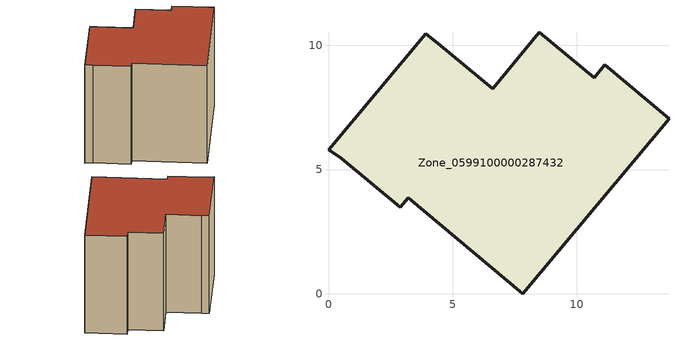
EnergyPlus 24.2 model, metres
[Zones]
Zone_0599100000287432
 floor ground (C_G): 0,5.8 3.9,10.46 4.4,10.09 6.6,8.25 8.48,10.53 10.69,8.69 11.11,9.22 13.7,7.05 7.81,0 3.21,3.87 2.88,3.49 0.52,5.46 z0
 wall outside (C_F): 3.9,10.46 0,5.8 0.52,5.46 2.88,3.49 3.21,3.87 7.81,0 13.7,7.05 11.11,9.22 10.69,8.69 8.48,10.53 6.6,8.25 4.4,10.09 3.9,10.46 z0:9.01
 roof outside (C_R): 3.21,3.87 7.81,0 13.7,7.05 11.11,9.22 10.69,8.69 8.48,10.53 6.6,8.25 4.4,10.09 3.9,10.46 0,5.8 0.52,5.46 2.88,3.49 z9.01
[BUILDING]
Pand.0599100000287432: North Axis=0; Terrain=City; Loads Convergence Tolerance Value=0.04; Temperature Convergence Tolerance Value=0.4; Solar Distribution=FullExterior; Maximum Number of Warmup Days=25; Minimum Number of Warmup Days=1
[Site:Location]
Rotterdam.The.Hague.AP_ZH_NLD Design_Conditions: Latitude=51.96; Longitude=4.45; Time Zone=1; Elevation=-4.5
[SITE:GROUNDTEMPERATURE:BUILDINGSURFACE]
18, 18, 18, 18, 18, 18, 18, 18, 18, 18, 18, 18
[MATERIAL] Thermal Absorptance=0.9; Solar Absorptance=0.7; Visible Absorptance=0.7
Name | Roughness | Thickness | Conductivity | Density | Specific Heat
G.TC.1946-1964 | MediumSmooth | 0.15 | 1 | 540 | 1210
F.TC.1946-1964 | Rough | 0.3 | 0.857143 | 1920 | 840
R.TC.1946-1964 | MediumRough | 0.2 | 0.235294 | 1500 | 1000
[CONSTRUCTION]
C_G: G.TC.1946-1964
C_F: F.TC.1946-1964
C_R: R.TC.1946-1964
[ZONE]
Zone_0599100000287432: Type=1; Multiplier=1; Ceiling Height=Autocalculate; Volume=Autocalculate; Floor Area=autocalculate; Part of Total Floor Area=Yes
[ZONEINFILTRATION:DESIGNFLOWRATE]
Infil_Zone_0599100000287432: Zone or ZoneList or Space or SpaceList=Zone_0599100000287432; Schedule=AlwaysOn; Design Flow Rate Calculation Method=Flow/Area; Flow Rate per Floor Area=0.003; Constant Term Coefficient=1; Temperature Term Coefficient=0; Velocity Term Coefficient=0; Velocity Squared Term Coefficient=0
[HVACTEMPLATE:ZONE:IDEALLOADSAIRSYSTEM]
Zone_0599100000287432: Maximum Heating Supply Air Temperature=50; Minimum Cooling Supply Air Temperature=13; Maximum Heating Supply Air Humidity Ratio=0.0156; Minimum Cooling Supply Air Humidity Ratio=0.0077; Heating Limit=NoLimit; Cooling Limit=NoLimit; Dehumidification Control Type=ConstantSensibleHeatRatio; Cooling Sensible Heat Ratio=0.7; Dehumidification Setpoint=60; Humidification Control Type=None; Humidification Setpoint=30; Outdoor Air Method=None; Outdoor Air Flow Rate per Person=0.00944; Outdoor Air Flow Rate per Zone Floor Area=0; Outdoor Air Flow Rate per Zone=0; Demand Controlled Ventilation Type=None; Outdoor Air Economizer Type=NoEconomizer; Heat Recovery Type=None; Sensible Heat Recovery Effectiveness=0.7; Latent Heat Recovery Effectiveness=0.65
[ZONECONTROL:THERMOSTAT]
ThermostatControl_Zone_0599100000287432: Zone or ZoneList=Zone_0599100000287432; Control Type Schedule=DualSetpointControlType; Control 1=Thermostat_Zone_0599100000287432; Temperature Difference Between Cutout And Setpoint=0
[THERMOSTATSETPOINT:DUALSETPOINT]
Thermostat_Zone_0599100000287432: Heating Setpoint Temperature Schedule=HeatingSetpoint_Zone_0599100000287432; Cooling Setpoint Temperature Schedule=CoolingSetpoint_Zone_0599100000287432
[SCHEDULE:COMPACT]
HeatingSetpoint_Zone_0599100000287432: Through: 12/31, For: AllDays, Until: 24:00, 21
CoolingSetpoint_Zone_0599100000287432: Through: 12/31, For: AllDays, Until: 24:00, 24
DualSetpointControlType: Through: 12/31, For: AllDays, Until: 24:00, 4
AlwaysOn: Through: 12/31, For: AllDays, Until: 24:00, 1
